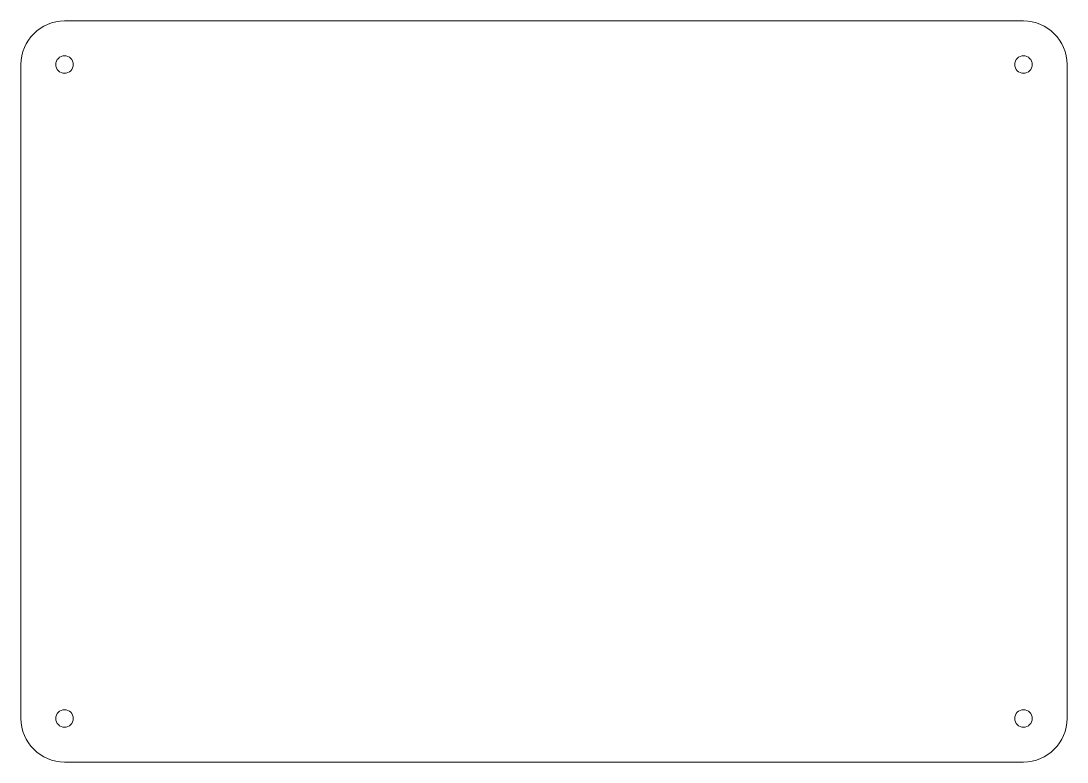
# Model space of a CAD drawing. Header units: millimetres. Extents: x -20 to 220, y -20 to 150.
import ezdxf

# ---------------------------------------------------------------- set-up
doc = ezdxf.new("R2010")
doc.units = ezdxf.units.MM
doc.layers.get('0').update_dxf_attribs({"linetype": 'CONTINUOUS', "lineweight": 0})

msp = doc.modelspace()

# ---------------------------------------------------------------- linework, layer by layer
for p, q in [((-10, 150), (210, 150)), ((-20, -10), (-20, 140)), ((220, 140), (220, -10)), ((210, -20), (-10, -20))]:
    msp.add_line(p, q)
for centre in [(-10, 140), (210, 140), (-10, -10), (210, -10)]:
    msp.add_circle(centre, 2)
for centre, start, end in [((-10, 140), 90, 180), ((210, 140), 0, 90), ((-10, -10), 180, 270), ((210, -10), 270, 0)]:
    msp.add_arc(centre, 10, start, end)

doc.saveas('drawing.dxf')
